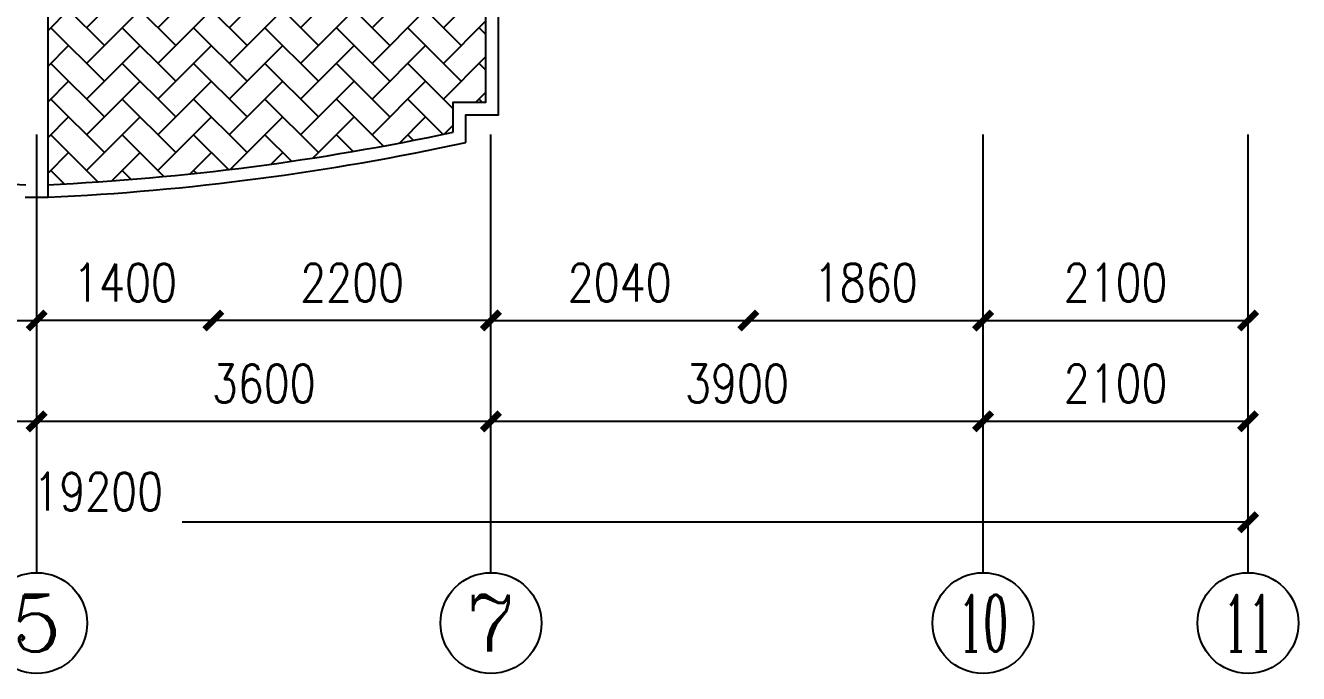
# Model space of a CAD drawing. Header units: millimetres. Extents: x 1431 to 43623, y 824 to 33132.
# Drawn here: x 17044 to 27133, y 824 to 5964 of the extents above; entities that cross this region are included whole.
import ezdxf
from ezdxf.enums import TextEntityAlignment as Align

# ---------------------------------------------------------------- set-up
doc = ezdxf.new("R2010")
doc.units = ezdxf.units.MM
for name, color, linetype in [('AXIS', 3, 'Continuous'), ('AXIS_TEXT', 7, 'Continuous'), ('F', 12, 'Continuous'), ('MC', 4, 'Continuous'), ('WALL', 4, 'Continuous')]:
    doc.layers.add(name, color=color, linetype=linetype)
doc.styles.add('COMPLEX', font='COMPLEX')
doc.styles.add('DIM_FONT', font='SIMPLEX.shx', dxfattribs={"width": 0.8})
doc.dimstyles.new('AXIS', dxfattribs={"dimtxt": 300, "dimasz": 1, "dimexe": 250, "dimexo": 300, "dimgap": 150, "dimtad": 1, "dimdec": 0, "dimdsep": 46, "dimtxsty": 'DIM_FONT', "dimblk": '_DIMX', "dimblk1": 'ARCHTICK', "dimblk2": 'ARCHTICK', "dimcen": 0.1, "dimse1": 1, "dimse2": 1, "dimclrt": 7, "dimadec": 0, "dimazin": 0, "dimtfac": 1, "dimtdec": 0, "dimtix": 1, "dimtmove": 2, "dimatfit": 3, "dimldrblk": '_DIMX', "dimfxl": 1, "dimtolj": 1, "dimtzin": 0, "dimarcsym": 0})

# ---------------------------------------------------------------- blocks, each defined once
blk = doc.blocks.new('_DIMX')
at = {"const_width": 50}
blk.add_lwpolyline([(-70, -70), (70, 70)], dxfattribs=at)
blk = doc.blocks.new('*D112')
at = {"layer": 'AXIS', "color": 0, "lineweight": -2, "transparency": 16777216}
for p, q in [((7534, 2024), (16957, 2024)), ((26732, 2024), (18286, 2024))]:
    blk.add_line(p, q, dxfattribs=at)
at = {"layer": 'DEFPOINTS', "color": 0, "transparency": 16777216}
for p in [(7533, 5099), (26733, 5099), (7533, 2024)]:
    blk.add_point(p, dxfattribs=at)
at = {"layer": 'AXIS', "color": 0, "lineweight": -2, "transparency": 16777216, "rotation": 180}
blk.add_blockref('_DIMX', (7533, 2024), dxfattribs=at)
at = {"layer": 'AXIS', "color": 0, "lineweight": -2, "transparency": 16777216}
blk.add_blockref('_DIMX', (26733, 2024), dxfattribs=at)
at = {"layer": 'AXIS', "color": 7, "transparency": 16777216, "insert": (17621, 2267), "char_height": 300, "attachment_point": 5, "style": 'DIM_FONT'}
blk.add_mtext('\\A1;19200', dxfattribs=at)
blk = doc.blocks.new('_ARCHTICK')
at = {"color": 0, "linetype": 'ByBlock', "const_width": 0.15}
blk.add_lwpolyline([(-0.5, -0.5), (0.5, 0.5)], dxfattribs=at)
blk = doc.blocks.new('_AXISO')
blk.add_circle((0, 0), 0.5)
at = {"layer": 'AXIS_TEXT', "style": 'COMPLEX', "width": 1.041667}
blk.add_attdef('A', text='', height=0.56, dxfattribs=at).set_placement((-0.25, -0.28), (0.25, -0.28), align=Align.FIT)
blk = doc.blocks.new('*D125')
at = {"layer": 'AXIS', "color": 0, "lineweight": -2, "transparency": 16777216}
blk.add_line((17132, 2824), (13534, 2824), dxfattribs=at)
at = {"layer": 'DEFPOINTS', "color": 0, "transparency": 16777216}
for p in [(13533, 5099), (17133, 5099), (13533, 2824)]:
    blk.add_point(p, dxfattribs=at)
at = {"layer": 'AXIS', "color": 0, "lineweight": -2, "transparency": 16777216, "rotation": 180}
blk.add_blockref('_DIMX', (13533, 2824), dxfattribs=at)
at = {"layer": 'AXIS', "color": 0, "lineweight": -2, "transparency": 16777216}
blk.add_blockref('_DIMX', (17133, 2824), dxfattribs=at)
at = {"layer": 'AXIS', "color": 7, "transparency": 16777216, "insert": (15333, 3124), "char_height": 300, "attachment_point": 5, "style": 'DIM_FONT'}
blk.add_mtext('\\A1;3600', dxfattribs=at)
blk = doc.blocks.new('*D102')
at = {"layer": 'AXIS', "color": 0, "lineweight": -2, "transparency": 16777216}
blk.add_line((24632, 2824), (20734, 2824), dxfattribs=at)
at = {"layer": 'DEFPOINTS', "color": 0, "transparency": 16777216}
for p in [(20733, 5099), (24633, 5099), (20733, 2824)]:
    blk.add_point(p, dxfattribs=at)
at = {"layer": 'AXIS', "color": 0, "lineweight": -2, "transparency": 16777216, "rotation": 180}
blk.add_blockref('_DIMX', (20733, 2824), dxfattribs=at)
at = {"layer": 'AXIS', "color": 0, "lineweight": -2, "transparency": 16777216}
blk.add_blockref('_DIMX', (24633, 2824), dxfattribs=at)
at = {"layer": 'AXIS', "color": 7, "transparency": 16777216, "insert": (22683, 3124), "char_height": 300, "attachment_point": 5, "style": 'DIM_FONT'}
blk.add_mtext('\\A1;3900', dxfattribs=at)
blk = doc.blocks.new('*D103')
at = {"layer": 'AXIS', "color": 0, "lineweight": -2, "transparency": 16777216}
blk.add_line((18532, 3624), (17134, 3624), dxfattribs=at)
at = {"layer": 'DEFPOINTS', "color": 0, "transparency": 16777216}
for p in [(17133, 4899), (18533, 4899), (17133, 3624)]:
    blk.add_point(p, dxfattribs=at)
at = {"layer": 'AXIS', "color": 0, "lineweight": -2, "transparency": 16777216, "rotation": 180}
blk.add_blockref('_DIMX', (17133, 3624), dxfattribs=at)
at = {"layer": 'AXIS', "color": 0, "lineweight": -2, "transparency": 16777216}
blk.add_blockref('_DIMX', (18533, 3624), dxfattribs=at)
at = {"layer": 'AXIS', "color": 7, "transparency": 16777216, "insert": (17833, 3924), "char_height": 300, "attachment_point": 5, "style": 'DIM_FONT'}
blk.add_mtext('\\A1;1400', dxfattribs=at)
blk = doc.blocks.new('*D104')
at = {"layer": 'AXIS', "color": 0, "lineweight": -2, "transparency": 16777216}
blk.add_line((20732, 2824), (17134, 2824), dxfattribs=at)
at = {"layer": 'DEFPOINTS', "color": 0, "transparency": 16777216}
for p in [(17133, 5099), (20733, 5099), (17133, 2824)]:
    blk.add_point(p, dxfattribs=at)
at = {"layer": 'AXIS', "color": 0, "lineweight": -2, "transparency": 16777216, "rotation": 180}
blk.add_blockref('_DIMX', (17133, 2824), dxfattribs=at)
at = {"layer": 'AXIS', "color": 0, "lineweight": -2, "transparency": 16777216}
blk.add_blockref('_DIMX', (20733, 2824), dxfattribs=at)
at = {"layer": 'AXIS', "color": 7, "transparency": 16777216, "insert": (18933, 3124), "char_height": 300, "attachment_point": 5, "style": 'DIM_FONT'}
blk.add_mtext('\\A1;3600', dxfattribs=at)
blk = doc.blocks.new('*D106')
at = {"layer": 'AXIS', "color": 0, "lineweight": -2, "transparency": 16777216}
blk.add_line((20732, 3624), (18534, 3624), dxfattribs=at)
at = {"layer": 'DEFPOINTS', "color": 0, "transparency": 16777216}
for p in [(18533, 4899), (20733, 4899), (18533, 3624)]:
    blk.add_point(p, dxfattribs=at)
at = {"layer": 'AXIS', "color": 0, "lineweight": -2, "transparency": 16777216, "rotation": 180}
blk.add_blockref('_DIMX', (18533, 3624), dxfattribs=at)
at = {"layer": 'AXIS', "color": 0, "lineweight": -2, "transparency": 16777216}
blk.add_blockref('_DIMX', (20733, 3624), dxfattribs=at)
at = {"layer": 'AXIS', "color": 7, "transparency": 16777216, "insert": (19633, 3924), "char_height": 300, "attachment_point": 5, "style": 'DIM_FONT'}
blk.add_mtext('\\A1;2200', dxfattribs=at)
blk = doc.blocks.new('*D109')
at = {"layer": 'AXIS', "color": 0, "lineweight": -2, "transparency": 16777216}
blk.add_line((26732, 2824), (24634, 2824), dxfattribs=at)
at = {"layer": 'DEFPOINTS', "color": 0, "transparency": 16777216}
for p in [(24633, 5099), (26733, 5099), (24633, 2824)]:
    blk.add_point(p, dxfattribs=at)
at = {"layer": 'AXIS', "color": 0, "lineweight": -2, "transparency": 16777216, "rotation": 180}
blk.add_blockref('_DIMX', (24633, 2824), dxfattribs=at)
at = {"layer": 'AXIS', "color": 0, "lineweight": -2, "transparency": 16777216}
blk.add_blockref('_DIMX', (26733, 2824), dxfattribs=at)
at = {"layer": 'AXIS', "color": 7, "transparency": 16777216, "insert": (25683, 3124), "char_height": 300, "attachment_point": 5, "style": 'DIM_FONT'}
blk.add_mtext('\\A1;2100', dxfattribs=at)

msp = doc.modelspace()

# ---------------------------------------------------------------- hatches: boundary and pattern name
at = {"layer": 'F'}
h = msp.add_hatch(dxfattribs=at)
h.set_pattern_fill('AR-HBONE', color=256, scale=50, style=0)
h.set_pattern_definition([(135, (34074.09, 53321.69), (-2e-14, 282.8427), [600, -200]), (45, (33932.67, 53463.11), (-2e-14, 282.8427), [600, -200])])
h.paths.add_polyline_path([(17223.1, 4701.5), (17223.1, 6101.4), (20693.1, 6101.4), (20693.1, 5355.1), (20433.6, 5355.1), (20433.6, 5117.9, -0.0411801)])

# ---------------------------------------------------------------- linework, layer by layer
at = {"layer": 'AXIS'}
for p, q in [((17133.1, 1624.2), (17133.1, 5099)), ((17133.1, 1624.2), (17133.1, 5099)), ((20733.1, 1624.2), (20733.1, 5099)), ((20733.1, 1624.2), (20733.1, 5099)), ((24633.1, 1624.2), (24633.1, 5099)), ((24633.1, 1624.2), (24633.1, 5099)), ((26733.1, 1624.2), (26733.1, 5099)), ((26733.1, 1624.2), (26733.1, 5099))]:
    msp.add_line(p, q, dxfattribs=at)
for centre in [(20733.1, 1224.2), (24633.1, 1224.2), (26733.1, 1224.2)]:
    msp.add_circle(centre, 400, dxfattribs=at)
at = {"layer": 'MC'}
for points in [[(20433.6, 5117.9), (20433.6, 5355.1), (20693.1, 5355.1), (20693.1, 6101.4)], [(20533.6, 5036.8), (20533.6, 5255.1), (20793.1, 5255.1), (20793.1, 6101.4)]]:
    msp.add_lwpolyline(points, dxfattribs=at)
for centre, radius, start, end in [((17961.9, 24367.3), 19687.3, 257.89249, 267.33807), ((16304.2, 24367.3), 19687.3, 272.66193, 282.10751), ((16303.5, 24396.2), 19816.2, 272.65963, 282.3254)]:
    msp.add_arc(centre, radius, start, end, dxfattribs=at)
at = {"layer": 'WALL'}
for p, q in [((17223.1, 4601.4), (17223.1, 13721.4)), ((17043.1, 4601.4), (17223.1, 4601.4))]:
    msp.add_line(p, q, dxfattribs=at)

# ---------------------------------------------------------------- block references
at = {"layer": 'AXIS'}
ref = msp.add_blockref('_AXISO', (17133.1, 1224.2), dxfattribs=dict(at, xscale=800, yscale=800, zscale=800))
ref.add_attrib('A', '5', dxfattribs={"layer": 'AXIS_TEXT', "height": 448, "style": 'COMPLEX', "width": 1.339286}).set_placement((16933.1, 1000.2), (17333.1, 1000.2), align=Align.FIT)

# ---------------------------------------------------------------- texts
at = {"layer": 'AXIS_TEXT', "style": 'COMPLEX'}
for tag, width, p, p2 in [('7', 1.339286, (20533.1, 1000.2), (20933.1, 1000.2)), ('10', 0.646552, (24433.1, 1000.2), (24833.1, 1000.2)), ('11', 0.78125, (26533.1, 1000.2), (26933.1, 1000.2))]:
    msp.add_attdef(tag, text='', height=448, dxfattribs=dict(at, width=width)).set_placement(p, p2, align=Align.FIT)

# ---------------------------------------------------------------- dimensions: what is measured, and where the dimension line sits
at = {"layer": 'AXIS'}
dim = msp.add_linear_dim(base=(7533.1, 2024.2), p1=(26733.1, 5099), p2=(7533.1, 5099), angle=180, dimstyle='AXIS', dxfattribs=at)
dim.commit()
dim.dimension.update_dxf_attribs({"geometry": '*D112', "text_midpoint": (17621.3, 2267), "dimtype": 161})
for p1, p2, distance, picture, middle in [((17133.1, 5099), (13533.1, 5099), 2274.7, '*D125', (15333.1, 3124.2)), ((20733.1, 5099), (17133.1, 5099), 2274.7, '*D104', (18933.1, 3124.2)), ((24633.1, 5099), (20733.1, 5099), 2274.7, '*D102', (22683.1, 3124.2)), ((26733.1, 5099), (24633.1, 5099), 2274.7, '*D109', (25683.1, 3124.2)), ((18533.1, 4899), (17133.1, 4899), 1274.7, '*D103', (17833.1, 3924.2)), ((20733.1, 4899), (18533.1, 4899), 1274.7, '*D106', (19633.1, 3924.2))]:
    dim = msp.add_aligned_dim(p1=p1, p2=p2, distance=distance, dimstyle='AXIS', dxfattribs=at)
    dim.commit()
    dim.dimension.update_dxf_attribs({"geometry": picture, "text_midpoint": middle})
for p1, p2 in [((14233.1, 4899), (17133.1, 4899)), ((20733.1, 4899), (22773.1, 4899)), ((22773.1, 4899), (24633.1, 4899)), ((24633.1, 4899), (26733.1, 4899))]:
    msp.add_aligned_dim(p1=p1, p2=p2, distance=-1274.7, dimstyle='AXIS', dxfattribs=at).render()

doc.saveas('drawing.dxf')
